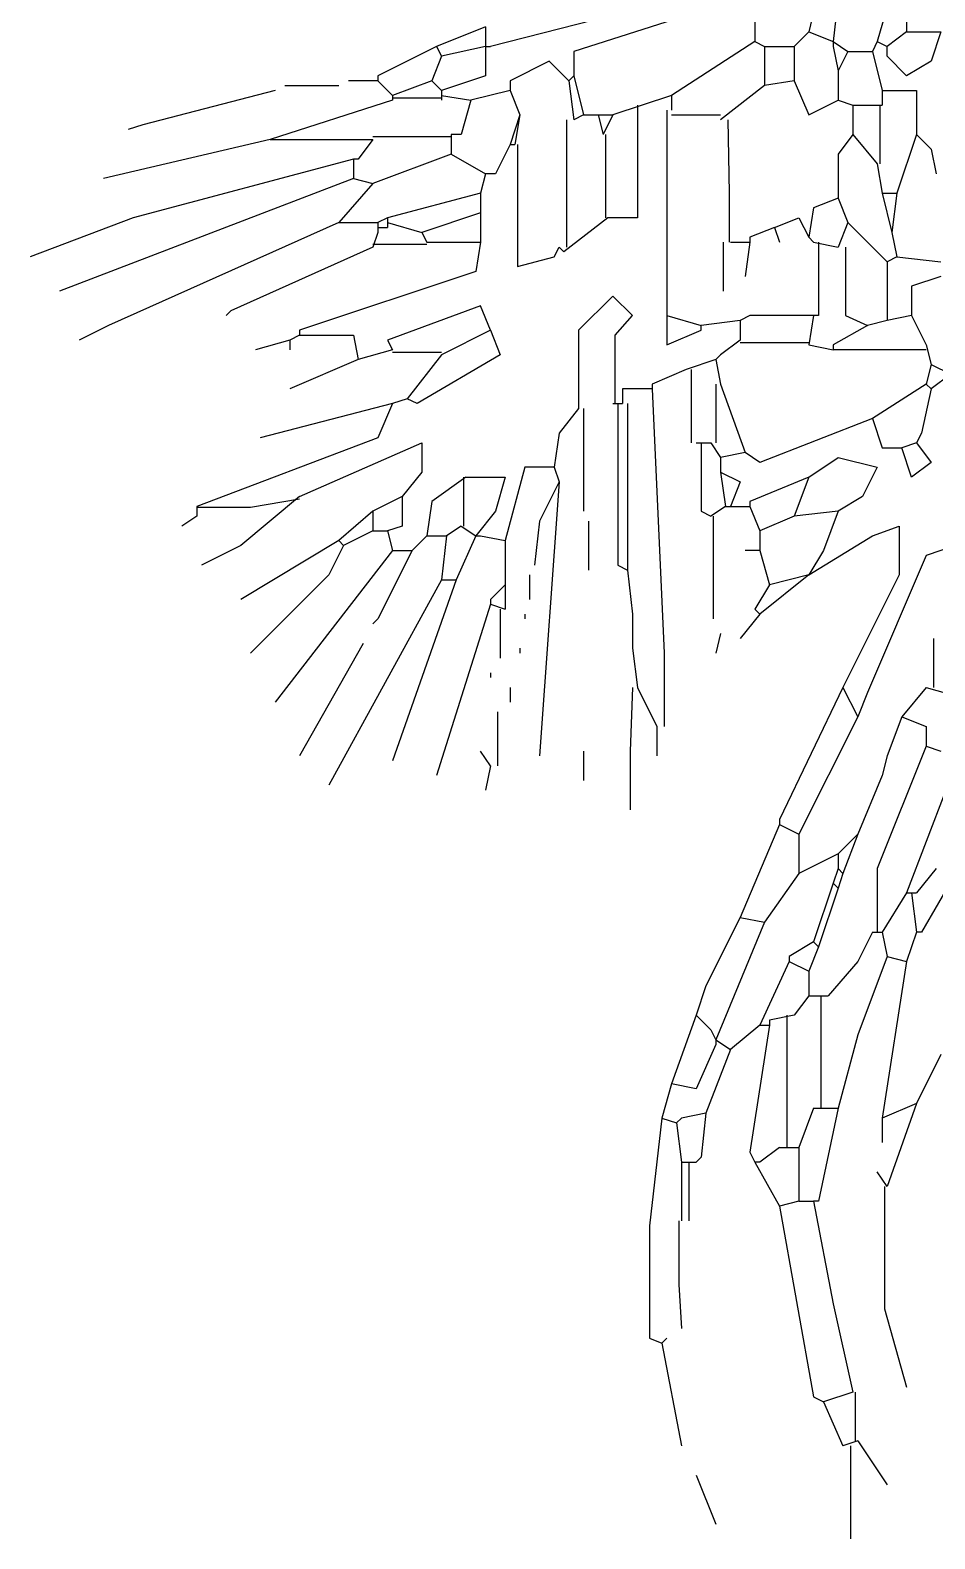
# Model space of a CAD drawing. Header units: millimetres. Extents: x 405 to 512, y 440 to 651.
# Drawn here: x 405.2 to 442.2, y 546.8 to 608.4 of the extents above; entities that cross this region are included whole.
import ezdxf

# ---------------------------------------------------------------- set-up
doc = ezdxf.new("R2010")
doc.units = ezdxf.units.MM
doc.layers.add('Standard', color=7, linetype='Continuous')

msp = doc.modelspace()

# ---------------------------------------------------------------- linework, layer by layer
at = {"layer": 'Standard', "color": 3, "linetype": 'Continuous'}
for p, q in [((431.803, 609.763), (424.003, 607.762)), ((438.203, 609.763), (438.003, 607.963)), ((440.203, 609.363), (439.803, 607.963)), ((431.803, 608.963), (427.403, 607.563)), ((434.803, 608.963), (434.803, 607.963)), ((437.203, 609.162), (437.003, 608.363)), ((441.003, 609.162), (441.003, 608.363)), ((423.803, 608.563), (421.803, 607.762)), ((423.803, 608.563), (423.803, 607.762)), ((437.003, 608.363), (436.403, 607.762)), ((437.003, 608.363), (438.003, 607.963)), ((441.003, 608.363), (440.203, 607.762)), ((441.003, 608.363), (442.403, 608.363)), ((442.403, 608.363), (442.003, 607.162)), ((421.803, 607.762), (419.403, 606.562)), ((421.803, 607.762), (422.003, 607.363)), ((423.803, 607.762), (422.003, 607.363)), ((423.803, 607.762), (424.003, 607.762)), ((423.803, 607.762), (423.803, 606.562)), ((427.403, 607.563), (427.403, 606.562)), ((434.803, 607.963), (431.403, 605.763)), ((434.803, 607.963), (435.203, 607.762)), ((435.203, 607.762), (436.403, 607.762)), ((435.203, 607.762), (435.203, 606.162)), ((436.403, 607.762), (436.403, 606.363)), ((438.003, 607.963), (438.003, 607.762)), ((438.003, 607.963), (438.603, 607.563)), ((438.003, 607.762), (438.203, 606.763)), ((438.603, 607.563), (438.203, 606.763)), ((438.603, 607.563), (439.603, 607.563)), ((439.803, 607.963), (439.603, 607.563)), ((439.603, 607.563), (440.003, 605.963)), ((439.803, 607.963), (440.203, 607.762)), ((440.203, 607.363), (440.203, 607.762)), ((422.003, 607.363), (421.603, 606.363)), ((426.403, 607.162), (424.803, 606.363)), ((427.203, 606.363), (426.403, 607.162)), ((441.003, 606.562), (440.203, 607.363)), ((442.003, 607.162), (441.003, 606.562)), ((419.403, 606.363), (418.203, 606.363)), ((419.403, 606.562), (419.403, 606.363)), ((419.403, 606.363), (420.003, 605.763)), ((421.603, 606.363), (420.003, 605.763)), ((421.603, 606.363), (422.003, 605.963)), ((423.803, 606.562), (422.003, 605.963)), ((424.803, 606.363), (424.803, 605.963)), ((427.403, 606.562), (427.203, 606.363)), ((427.203, 606.363), (427.403, 604.762)), ((427.403, 606.562), (427.803, 604.963)), ((436.403, 606.363), (435.203, 606.162)), ((436.403, 606.363), (437.003, 604.963)), ((438.203, 606.763), (438.203, 605.562)), ((415.203, 605.963), (409.803, 604.563)), ((415.603, 606.162), (417.803, 606.162)), ((420.003, 605.763), (420.003, 605.562)), ((420.003, 605.662), (422.003, 605.662)), ((422.003, 605.963), (422.003, 605.763)), ((422.003, 605.763), (423.203, 605.562)), ((422.003, 605.763), (422.003, 605.562)), ((424.803, 605.963), (423.203, 605.562)), ((424.803, 605.963), (425.203, 604.963)), ((431.403, 605.763), (430.203, 605.363)), ((431.403, 605.763), (431.403, 605.163)), ((435.203, 606.162), (433.403, 604.762)), ((440.003, 605.963), (440.003, 605.363)), ((440.003, 605.963), (441.403, 605.963)), ((441.403, 605.963), (441.403, 604.163)), ((420.003, 605.562), (415.003, 603.962)), ((423.203, 605.562), (422.803, 604.163)), ((425.203, 604.963), (424.803, 603.762)), ((425.203, 604.963), (425.003, 603.762)), ((427.803, 604.963), (427.403, 604.762)), ((427.803, 604.963), (428.403, 604.963)), ((428.403, 604.963), (428.603, 604.163)), ((428.403, 604.963), (429.003, 604.963)), ((429.003, 604.963), (428.603, 604.163)), ((430.203, 605.363), (429.003, 604.963)), ((430.003, 605.363), (430.003, 600.762)), ((431.203, 605.163), (431.203, 598.162)), ((431.403, 604.963), (433.403, 604.963)), ((437.003, 604.963), (438.203, 605.562)), ((438.203, 605.562), (438.803, 605.363)), ((438.803, 605.363), (438.803, 604.163)), ((438.803, 605.363), (440.003, 605.363)), ((439.903, 605.363), (439.903, 602.963)), ((409.803, 604.563), (409.203, 604.363)), ((427.103, 604.762), (427.103, 599.563)), ((433.703, 604.762), (433.753, 601.763)), ((415.003, 603.962), (408.203, 602.363)), ((415.003, 603.962), (419.203, 603.962)), ((419.203, 603.962), (418.603, 603.162)), ((422.403, 604.063), (419.203, 604.063)), ((422.803, 604.163), (422.403, 604.163)), ((422.403, 604.163), (422.403, 603.363)), ((424.803, 603.762), (424.203, 602.563)), ((424.803, 603.762), (425.003, 603.762)), ((425.103, 603.762), (425.103, 598.763)), ((428.703, 604.163), (428.703, 600.762)), ((438.803, 604.163), (438.203, 603.363)), ((438.803, 604.163), (439.803, 602.963)), ((441.403, 604.163), (440.603, 601.763)), ((441.403, 604.163), (442.003, 603.563)), ((418.403, 603.162), (409.403, 600.762)), ((418.403, 603.162), (418.403, 602.363)), ((418.603, 603.162), (418.403, 603.162)), ((422.403, 603.363), (419.203, 602.162)), ((422.403, 603.363), (423.803, 602.563)), ((438.203, 603.363), (438.203, 601.562)), ((442.003, 603.563), (442.203, 602.563)), ((423.803, 602.563), (423.603, 601.763)), ((424.203, 602.563), (423.803, 602.563)), ((439.803, 602.963), (440.003, 601.763)), ((418.403, 602.363), (406.403, 597.763)), ((419.203, 602.162), (417.803, 600.563)), ((418.403, 602.363), (419.203, 602.162)), ((423.603, 601.763), (419.803, 600.762)), ((423.603, 601.763), (423.603, 600.963)), ((433.753, 601.763), (433.753, 599.763)), ((438.203, 601.562), (437.203, 601.163)), ((438.203, 601.562), (438.603, 600.563)), ((440.003, 601.763), (440.403, 600.163)), ((440.003, 601.763), (440.603, 601.763)), ((440.603, 601.763), (440.403, 600.163)), ((409.403, 600.762), (405.203, 599.162)), ((419.803, 600.762), (419.403, 600.563)), ((419.803, 600.762), (419.803, 600.563)), ((423.603, 600.963), (421.203, 600.163)), ((423.603, 600.963), (423.603, 599.763)), ((428.803, 600.762), (427.003, 599.363)), ((430.003, 600.762), (428.803, 600.762)), ((435.603, 600.363), (436.603, 600.762)), ((436.603, 600.762), (437.003, 599.962)), ((437.203, 601.163), (437.003, 599.962)), ((417.803, 600.563), (408.403, 596.363)), ((417.803, 600.563), (419.403, 600.563)), ((419.403, 600.163), (419.203, 599.563)), ((419.403, 600.563), (419.403, 600.363)), ((419.403, 600.363), (419.403, 600.163)), ((419.403, 600.363), (419.803, 600.363)), ((419.803, 600.563), (419.803, 600.363)), ((419.803, 600.563), (421.203, 600.163)), ((421.203, 600.163), (421.403, 599.763)), ((435.603, 600.363), (434.603, 599.962)), ((435.603, 600.363), (435.803, 599.763)), ((438.603, 600.563), (438.203, 599.563)), ((438.603, 600.563), (440.203, 598.963)), ((440.403, 600.163), (440.603, 599.162)), ((419.203, 599.563), (413.403, 596.963)), ((421.403, 599.662), (419.203, 599.662)), ((421.403, 599.763), (423.603, 599.763)), ((423.603, 599.763), (423.403, 598.563)), ((426.603, 599.162), (426.803, 599.563)), ((427.003, 599.363), (426.803, 599.563)), ((433.503, 599.763), (433.503, 597.763)), ((433.803, 599.763), (434.603, 599.763)), ((434.603, 599.763), (434.403, 598.363)), ((434.603, 599.962), (434.603, 599.763)), ((437.003, 599.962), (437.203, 599.763)), ((437.203, 599.763), (438.203, 599.563)), ((437.403, 599.763), (437.403, 596.762)), ((438.503, 599.563), (438.503, 596.762)), ((425.103, 598.763), (426.603, 599.162)), ((440.603, 599.162), (440.203, 598.963)), ((440.203, 598.963), (440.203, 596.563)), ((440.603, 599.162), (442.403, 598.963)), ((423.403, 598.563), (416.203, 596.163)), ((442.403, 598.363), (441.203, 597.963)), ((429.003, 597.563), (427.603, 596.163)), ((429.803, 596.762), (429.003, 597.563)), ((431.203, 598.162), (431.203, 596.762)), ((441.203, 597.963), (441.203, 596.762)), ((413.403, 596.963), (413.203, 596.762)), ((423.603, 597.163), (419.803, 595.763)), ((424.003, 596.163), (423.603, 597.163)), ((408.403, 596.363), (407.203, 595.763)), ((429.103, 595.962), (429.803, 596.762)), ((431.203, 596.762), (431.203, 595.563)), ((431.203, 596.762), (432.603, 596.363)), ((434.203, 596.563), (432.603, 596.363)), ((432.603, 596.163), (432.603, 596.363)), ((434.603, 596.762), (434.203, 596.563)), ((434.203, 596.563), (434.203, 595.763)), ((437.203, 596.762), (434.603, 596.762)), ((437.203, 596.762), (437.003, 595.563)), ((437.403, 596.762), (437.203, 596.762)), ((439.403, 596.363), (438.003, 595.563)), ((438.503, 596.762), (439.403, 596.363)), ((440.203, 596.563), (439.403, 596.363)), ((441.203, 596.762), (440.203, 596.563)), ((441.203, 596.762), (441.803, 595.563)), ((415.803, 595.763), (414.403, 595.363)), ((416.203, 595.962), (415.803, 595.763)), ((415.803, 595.763), (415.803, 595.363)), ((416.203, 596.163), (416.203, 595.962)), ((416.203, 595.962), (418.403, 595.962)), ((418.403, 595.962), (418.603, 594.963)), ((419.803, 595.763), (420.003, 595.363)), ((424.003, 596.163), (422.003, 595.162)), ((424.003, 596.163), (424.403, 595.162)), ((427.603, 596.163), (427.603, 592.963)), ((429.103, 593.163), (429.103, 595.962)), ((431.203, 595.563), (432.603, 596.163)), ((434.203, 595.763), (433.403, 595.162)), ((420.003, 595.363), (418.603, 594.963)), ((420.003, 595.263), (422.003, 595.263)), ((422.003, 595.162), (420.603, 593.363)), ((424.403, 595.162), (421.003, 593.163)), ((433.403, 595.162), (433.203, 594.963)), ((434.203, 595.662), (437.003, 595.662)), ((437.003, 595.563), (438.003, 595.363)), ((438.003, 595.563), (438.003, 595.363)), ((438.203, 595.363), (438.003, 595.363)), ((441.803, 595.363), (438.203, 595.363)), ((441.803, 595.563), (442.003, 594.763)), ((418.603, 594.963), (415.803, 593.763)), ((432.003, 594.563), (430.603, 593.963)), ((433.203, 594.963), (432.003, 594.563)), ((432.203, 594.563), (432.203, 591.562)), ((433.203, 594.963), (433.403, 593.963)), ((442.003, 594.763), (441.803, 593.963)), ((442.003, 594.763), (442.803, 594.363)), ((430.603, 593.963), (430.603, 593.763)), ((433.203, 593.963), (433.203, 591.562)), ((433.403, 593.963), (434.403, 591.162)), ((441.803, 593.963), (439.603, 592.563)), ((441.803, 593.963), (442.003, 593.763)), ((442.803, 594.363), (442.003, 593.763)), ((420.603, 593.363), (420.003, 593.163)), ((421.003, 593.163), (420.603, 593.363)), ((430.603, 593.763), (429.403, 593.763)), ((429.403, 593.763), (429.403, 593.163)), ((430.603, 593.763), (431.103, 582.963)), ((442.003, 593.763), (441.603, 591.962)), ((420.003, 593.163), (414.603, 591.763)), ((420.003, 593.163), (419.403, 591.763)), ((427.603, 592.963), (426.803, 591.962)), ((427.803, 592.963), (427.803, 588.762)), ((429.003, 593.163), (429.403, 593.163)), ((429.203, 593.163), (429.203, 586.562)), ((429.603, 593.163), (429.603, 586.562)), ((439.603, 592.563), (435.003, 590.763)), ((439.603, 592.563), (440.003, 591.363)), ((419.403, 591.763), (412.003, 588.962)), ((416.203, 589.363), (421.203, 591.562)), ((421.203, 591.562), (421.203, 590.363)), ((426.803, 591.962), (426.603, 590.562)), ((432.403, 591.562), (433.003, 591.562)), ((432.603, 591.562), (432.603, 588.762)), ((433.003, 591.562), (433.403, 590.963)), ((441.403, 591.562), (440.803, 591.363)), ((441.603, 591.962), (441.403, 591.562)), ((441.403, 591.562), (442.003, 590.763)), ((434.403, 591.162), (433.403, 590.963)), ((433.403, 590.963), (433.403, 590.363)), ((435.003, 590.763), (434.403, 591.162)), ((437.003, 590.163), (438.203, 590.963)), ((438.203, 590.963), (439.803, 590.562)), ((440.003, 591.363), (440.803, 591.363)), ((441.203, 590.163), (440.803, 591.363)), ((421.203, 590.363), (420.403, 589.363)), ((423.003, 590.163), (421.603, 589.163)), ((422.903, 590.163), (422.903, 588.162)), ((423.003, 590.163), (424.603, 590.163)), ((424.603, 590.163), (424.203, 588.762)), ((425.403, 590.562), (424.603, 587.563)), ((426.603, 590.562), (425.403, 590.562)), ((426.603, 590.562), (426.803, 589.963)), ((433.403, 590.363), (433.603, 588.962)), ((433.403, 590.363), (434.203, 589.963)), ((437.003, 590.163), (434.603, 589.163)), ((437.003, 590.163), (436.403, 588.563)), ((439.803, 590.562), (439.203, 589.363)), ((442.003, 590.763), (441.203, 590.163)), ((426.803, 589.963), (426.003, 578.763)), ((426.803, 589.963), (426.003, 588.363)), ((434.203, 589.963), (433.803, 588.962)), ((412.003, 588.962), (412.003, 588.563)), ((416.203, 589.363), (413.803, 587.363)), ((416.203, 589.262), (414.203, 588.913)), ((420.403, 589.363), (419.203, 588.762)), ((420.403, 589.363), (420.403, 588.162)), ((421.603, 589.163), (421.403, 587.763)), ((433.603, 588.962), (433.003, 588.563)), ((433.603, 588.962), (433.803, 588.962)), ((433.803, 588.962), (434.003, 588.962)), ((434.003, 588.962), (434.603, 588.962)), ((434.603, 589.163), (434.603, 588.962)), ((434.603, 588.962), (435.003, 587.963)), ((439.203, 589.363), (438.203, 588.762)), ((412.003, 588.563), (411.403, 588.162)), ((414.203, 588.913), (412.003, 588.913)), ((419.203, 588.762), (417.803, 587.563)), ((419.203, 588.762), (419.203, 587.963)), ((424.203, 588.762), (423.403, 587.763)), ((426.003, 588.363), (425.803, 586.562)), ((428.003, 588.363), (428.003, 586.363)), ((432.603, 588.762), (433.003, 588.563)), ((433.103, 588.563), (433.103, 584.363)), ((436.403, 588.563), (435.003, 587.963)), ((438.203, 588.762), (436.403, 588.563)), ((438.203, 588.762), (437.603, 587.162)), ((419.203, 587.963), (418.003, 587.363)), ((419.203, 587.963), (419.803, 587.963)), ((420.403, 588.162), (419.803, 587.963)), ((419.803, 587.963), (420.003, 587.162)), ((421.403, 587.763), (420.803, 587.162)), ((421.403, 587.763), (422.203, 587.763)), ((422.203, 587.763), (422.003, 585.963)), ((422.803, 588.162), (422.203, 587.763)), ((423.403, 587.763), (422.603, 585.963)), ((422.803, 588.162), (423.403, 587.763)), ((423.403, 587.763), (423.603, 587.763)), ((423.603, 587.763), (424.603, 587.563)), ((435.003, 587.963), (435.003, 587.162)), ((437.003, 586.163), (439.603, 587.763)), ((439.603, 587.763), (440.703, 588.162)), ((440.703, 588.162), (440.703, 586.163)), ((413.803, 587.363), (412.203, 586.562)), ((417.803, 587.563), (413.803, 585.163)), ((420.003, 587.162), (415.203, 580.962)), ((418.003, 587.363), (417.403, 586.163)), ((417.803, 587.563), (418.003, 587.363)), ((420.803, 587.162), (419.403, 584.363)), ((420.003, 587.162), (420.803, 587.162)), ((424.603, 587.563), (424.603, 585.762)), ((435.003, 587.162), (434.403, 587.162)), ((435.003, 587.162), (435.403, 585.762)), ((437.603, 587.162), (437.003, 586.163)), ((443.003, 587.363), (441.803, 586.963)), ((429.203, 586.562), (429.603, 586.363)), ((429.603, 586.562), (429.603, 586.363)), ((441.803, 586.963), (439.403, 581.363)), ((417.403, 586.163), (414.203, 582.963)), ((422.003, 585.963), (417.403, 577.563)), ((422.603, 585.963), (420.003, 578.563)), ((422.003, 585.963), (422.603, 585.963)), ((425.603, 586.163), (425.603, 585.163)), ((429.603, 586.363), (429.803, 584.563)), ((437.003, 586.163), (435.003, 584.563)), ((437.003, 586.163), (435.403, 585.762)), ((440.703, 586.163), (438.403, 581.563)), ((424.603, 585.762), (424.003, 585.163)), ((424.603, 585.762), (424.603, 584.763)), ((435.403, 585.762), (434.803, 584.763)), ((424.003, 584.962), (421.803, 577.962)), ((424.003, 585.163), (424.003, 584.962)), ((424.003, 584.962), (424.603, 584.763)), ((424.403, 584.763), (424.403, 582.763)), ((434.803, 584.763), (435.003, 584.563)), ((419.403, 584.363), (419.203, 584.162)), ((425.403, 584.563), (425.403, 584.363)), ((429.803, 584.563), (429.803, 583.162)), ((435.003, 584.563), (434.203, 583.563)), ((433.403, 583.763), (433.203, 582.963)), ((442.103, 583.563), (442.103, 581.563)), ((418.803, 583.363), (416.203, 578.763)), ((425.203, 583.162), (425.203, 582.963)), ((429.803, 583.162), (430.003, 581.563)), ((431.103, 582.963), (431.103, 579.963)), ((424.003, 582.163), (424.003, 581.963)), ((424.803, 581.563), (424.803, 580.962)), ((429.803, 581.563), (429.703, 578.963)), ((430.003, 581.563), (430.803, 579.963)), ((438.403, 581.563), (435.803, 576.162)), ((438.403, 581.563), (439.003, 580.363)), ((441.803, 581.563), (440.803, 580.363)), ((441.803, 581.563), (443.203, 581.163)), ((439.403, 581.363), (439.003, 580.363)), ((424.303, 578.363), (424.303, 580.563)), ((439.003, 580.363), (436.603, 575.562)), ((440.803, 580.363), (440.203, 578.763)), ((440.803, 580.363), (441.803, 579.963)), ((430.803, 579.963), (430.803, 578.763)), ((441.803, 579.963), (441.803, 579.162)), ((441.803, 579.162), (439.803, 574.163)), ((441.803, 579.162), (442.403, 578.963)), ((424.003, 578.363), (423.603, 578.963)), ((427.803, 578.963), (427.803, 577.762)), ((429.703, 578.963), (429.703, 576.562)), ((440.203, 578.763), (440.003, 577.962)), ((424.003, 578.363), (423.803, 577.363)), ((440.003, 577.962), (439.003, 575.562)), ((442.603, 577.363), (441.003, 573.162)), ((435.803, 576.162), (435.803, 575.963)), ((435.803, 575.963), (434.203, 572.162)), ((435.803, 575.963), (436.603, 575.562)), ((436.603, 575.562), (436.603, 573.962)), ((439.003, 575.562), (438.203, 574.762)), ((439.003, 575.562), (438.403, 573.962)), ((438.203, 574.762), (436.603, 573.962)), ((438.203, 574.762), (438.203, 574.163)), ((438.203, 574.163), (438.003, 573.563)), ((438.203, 574.163), (438.403, 573.962)), ((439.803, 574.163), (439.803, 571.562)), ((442.203, 574.163), (441.403, 573.162)), ((436.603, 573.962), (435.203, 571.963)), ((438.003, 573.563), (437.203, 571.163)), ((438.003, 573.563), (438.203, 573.363)), ((438.403, 573.962), (438.203, 573.363)), ((443.003, 573.962), (441.603, 571.562)), ((438.203, 573.363), (437.403, 570.963)), ((441.003, 573.162), (440.003, 571.562)), ((441.003, 573.162), (441.203, 573.162)), ((441.203, 573.162), (441.403, 573.162)), ((441.203, 573.162), (441.403, 571.562)), ((434.203, 572.162), (432.803, 569.363)), ((435.203, 571.963), (433.203, 567.163)), ((434.203, 572.162), (435.203, 571.963)), ((437.203, 571.163), (436.203, 570.563)), ((437.203, 571.163), (437.403, 570.963)), ((439.603, 571.562), (439.003, 570.363)), ((439.603, 571.562), (440.003, 571.562)), ((440.003, 571.562), (440.203, 570.563)), ((441.403, 571.562), (441.003, 570.363)), ((441.603, 571.562), (441.403, 571.562)), ((436.203, 570.563), (436.203, 570.363)), ((437.403, 570.963), (437.003, 569.962)), ((440.203, 570.563), (439.003, 567.363)), ((440.203, 570.563), (441.003, 570.363)), ((436.203, 570.363), (435.003, 567.763)), ((436.203, 570.363), (437.003, 569.962)), ((437.003, 569.962), (437.003, 568.963)), ((439.003, 570.363), (437.803, 568.963)), ((441.003, 570.363), (440.003, 563.963)), ((432.803, 569.363), (432.403, 568.162)), ((437.003, 568.963), (436.403, 568.162)), ((437.003, 568.963), (437.803, 568.963)), ((437.503, 568.963), (437.503, 564.363)), ((432.403, 568.162), (431.403, 565.363)), ((432.403, 568.162), (433.003, 567.563)), ((436.403, 568.162), (435.403, 567.963)), ((435.403, 567.963), (435.403, 567.763)), ((436.103, 568.162), (436.103, 562.762)), ((433.003, 567.563), (433.203, 567.163)), ((435.003, 567.763), (433.803, 566.762)), ((435.403, 567.763), (434.603, 562.563)), ((435.003, 567.763), (435.403, 567.763)), ((439.003, 567.363), (438.203, 564.363)), ((433.203, 566.963), (432.403, 565.162)), ((433.803, 566.762), (432.803, 564.162)), ((433.203, 567.163), (433.803, 566.762)), ((433.203, 567.163), (433.203, 566.963)), ((442.403, 566.563), (441.403, 564.563)), ((431.403, 565.363), (431.003, 563.963)), ((432.403, 565.162), (431.403, 565.363)), ((437.203, 564.363), (436.603, 562.762)), ((437.203, 564.363), (438.203, 564.363)), ((438.203, 564.363), (437.403, 560.562)), ((441.403, 564.563), (440.003, 563.963)), ((441.403, 564.563), (440.203, 561.162)), ((431.003, 563.963), (430.503, 559.563)), ((431.003, 563.963), (431.603, 563.763)), ((431.803, 563.963), (431.603, 563.763)), ((431.603, 563.763), (431.803, 562.162)), ((432.803, 564.162), (431.803, 563.963)), ((432.803, 564.162), (432.603, 562.363)), ((440.003, 563.963), (440.003, 562.962)), ((434.603, 562.563), (434.803, 562.162)), ((435.803, 562.762), (435.003, 562.162)), ((435.803, 562.762), (436.603, 562.762)), ((436.603, 562.762), (436.603, 560.562)), ((431.803, 562.162), (432.403, 562.162)), ((431.803, 562.162), (431.803, 559.762)), ((432.103, 562.162), (432.103, 559.762)), ((432.603, 562.363), (432.403, 562.162)), ((435.003, 562.162), (434.803, 562.162)), ((434.803, 562.162), (435.803, 560.363)), ((440.203, 561.162), (439.803, 561.763)), ((436.603, 560.562), (435.803, 560.363)), ((436.603, 560.562), (437.203, 560.562)), ((437.403, 560.562), (437.203, 560.562)), ((437.203, 560.562), (438.003, 556.363)), ((440.103, 561.162), (440.103, 556.163)), ((435.803, 560.363), (437.203, 552.562)), ((430.503, 559.563), (430.503, 554.962)), ((431.703, 559.762), (431.703, 557.162)), ((431.703, 557.162), (431.803, 555.363)), ((438.003, 556.363), (438.803, 552.763)), ((440.103, 556.163), (441.003, 552.963)), ((430.503, 554.962), (431.003, 554.762)), ((431.003, 554.762), (431.203, 554.962)), ((431.003, 554.762), (431.803, 550.563)), ((437.203, 552.562), (437.603, 552.363)), ((438.803, 552.763), (437.603, 552.363)), ((438.903, 552.763), (438.903, 550.763)), ((437.603, 552.363), (438.403, 550.563)), ((439.003, 550.763), (438.403, 550.563)), ((439.003, 550.763), (440.203, 548.963)), ((438.703, 550.563), (438.703, 546.763)), ((432.403, 549.363), (433.203, 547.363))]:
    msp.add_line(p, q, dxfattribs=at)

doc.saveas('drawing.dxf')
